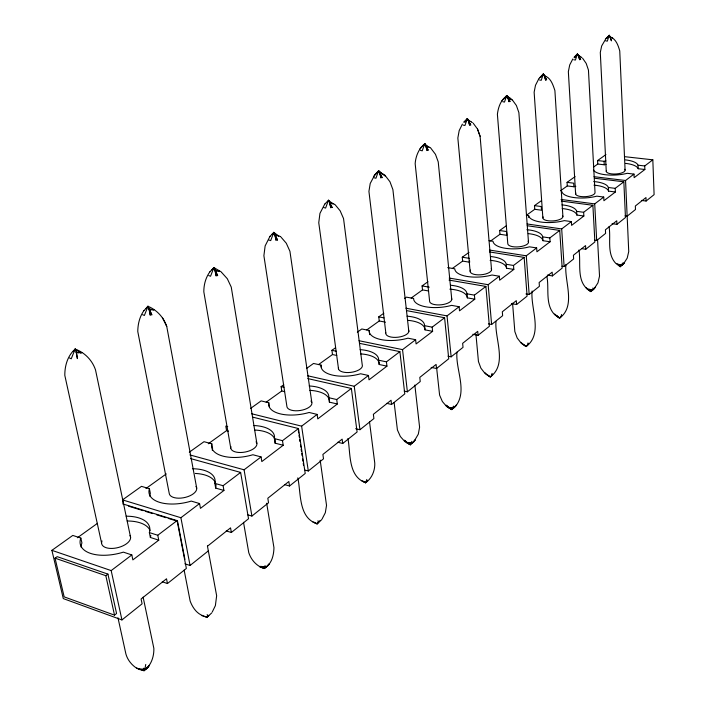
<?xml version="1.0" encoding="UTF-8"?>
<svg xmlns="http://www.w3.org/2000/svg" width="706" height="706" viewBox="0 0 706 706"><rect width="100%" height="100%" fill="white"/><g stroke="black" fill="none" stroke-linecap="round" stroke-linejoin="round"><path stroke-width="1.06" d="M586.986 288.789L590.887 291.578L592.661 290.069L592.952 287.951M265.006 565.568L265.412 567.209C271.995 563.591 273.804 554.669 273.954 547.697L266.665 503.228M616.523 263.912L620.23 266.683L621.968 265.2L622.383 263.047M318.009 520.701L318.247 522.396L317.135 523.861C298.197 517.666 301.171 493.291 297.808 477.865M366.758 479.436L366.846 481.183L365.611 482.727C347.829 476.294 350.75 453.393 347.926 438.541M74.96 350.097L75.136 349.091C84.729 352.462 92.292 360.298 95.522 369.935L130.601 537.39M145.754 664.461L144.739 669.765L138.341 669.209L144.086 670.7C151.04 665.67 154.102 656.765 153.855 648.373L143.124 597.152M411.739 441.365L411.704 443.139L412.366 443.05L415.19 439.979L410.362 444.762L405.165 441.885M269.939 236.439L273.787 232.38L277.476 240.031L273.787 232.38L273.054 234.092L273.787 232.38L278.605 235.928L280.388 236.519M453.367 406.118L453.075 407.283L453.764 407.927L456.535 404.926L451.805 409.595L446.924 406.727M81.825 352.532L81.049 353L75.136 349.091L74.862 350.123L73.309 351.306M492.02 373.403L491.791 375.213M147.669 307.339L147.978 306.298C156.838 309.952 163.686 317.321 166.748 326.463L196.709 488.128M527.991 342.948L527.691 344.766L526.138 346.522L521.787 343.69M579.335 56.498L577.437 53.991L575.416 60.036L573.766 59.763M545.42 76.557L543.355 74.006L541.228 80.299L539.552 79.99M561.561 314.532L561.191 316.359L559.584 318.141L555.472 315.317M512.344 100.208L506.749 95.513L504.499 102.061L502.796 101.717M361.737 480.671L365.611 482.727L366.264 480.848M469.949 121.45L467.328 118.679L464.945 125.5L463.224 125.121M451.496 298.259A11.155 4.607 -5.8 0 1 441.656 304.736A11.155 4.607 -5.8 0 1 429.583 300.915L415.163 163.624C415.719 156.061 418.852 148.622 424.747 143.689L425.842 145.798L428.339 147.192L424.747 143.689L422.223 150.819L420.476 150.396M385.044 175.997L378.619 170.79L375.927 178.256L374.162 177.78M334.618 204.308L332.835 203.787L328.484 200.248L325.607 208.076L323.825 207.546M143.936 310.649L147.978 306.298L151.808 314.85L147.978 306.298L146.063 308.504M273.787 232.38L270.698 240.614L268.915 240.014M221.022 271.775L213.883 267.574L210.556 276.249L208.764 275.578M147.978 306.298L144.377 315.467L142.594 314.7M213.883 267.574L213.283 269.268L213.883 267.574L217.642 275.658L213.883 267.574L209.938 271.784M81.049 353L76.169 352.073L77.386 358.63L76.68 353.618L75.136 349.091L71.227 358.816L69.462 357.942M424.747 143.689L423.741 145.41L424.747 143.689L428.224 150.29L425.842 145.798L429.01 146.777M466.26 120.382L467.328 118.679L470.725 124.988L467.328 118.679L463.842 122.244L466.525 119.782L465.272 121.935L467.328 118.679M375.001 174.488L370.209 183.481L368.929 191.37L385.838 332.976M504.684 98.699L506.749 95.513L507.949 96.89M212.215 612.084L215.383 605.616L216.645 595.74L207.414 545.923M462.395 124.106L459.182 130.61L457.85 137.997L470.125 271.21M504.781 98.505L505.92 96.616C500.422 100.658 498.207 107.753 497.395 114.257L507.782 243.614A10.387 3.962 -4.6 0 0 519.528 246.765A10.387 3.962 -4.6 0 0 528.114 241.17M538.634 79.143L535.492 85.276L534.133 92.204L542.861 217.916M322.157 518.857L325.325 512.715L326.534 505.355L320.171 460.162M572.813 58.977L569.716 64.943L568.348 71.659L575.619 193.912M377.136 173.376L378.619 170.79L382.573 174.311L384.338 174.779M574.79 57.813L577.437 53.991L580.623 59.56L577.437 53.991L574.199 57.257L577.437 53.991M608.034 36.95L609.243 35.3L610.999 37.78M505.637 97.216L506.749 95.513L510.076 101.558L507.808 97.437L510.641 98.408M201.828 615.623L206.999 617.318L207.767 616.1L207.167 614.538M576.246 55.65L576.625 55.059L575.381 56.895M541.334 76.954L543.355 74.006L546.612 79.813L543.355 74.006L538.819 78.807M383.093 173.985L379.731 173.005L382.167 177.709L378.619 170.79L377.692 172.511L377.975 171.885L373.483 176.562M607.169 38.168L609.243 35.3L611.449 40.869L610.196 37.012C616.047 38.759 618.235 45.643 619.753 50.911L625.092 170.067M144.024 310.499C139.647 316.57 137.829 324.107 137.776 331.529L169.228 493.379A13.996 6.928 -12 0 0 185.616 497.306A13.996 6.928 -12 0 0 195.986 486.452M210.009 271.642C205.72 277.476 203.787 284.633 203.822 291.816L230.765 448.213M270.001 236.316L265.138 245.909L263.894 255.696L286.98 406.947A12.637 5.851 -8.8 0 0 302.671 410.001A12.637 5.851 -8.8 0 0 310.931 400.982M419.708 149.284L421.208 147.28M324.778 204.06L319.95 213.344L318.759 222.699L338.545 369.106M543.355 74.006L540.037 77.369M501.922 100.79L506.749 95.513M147.466 667.929L148.789 666.314M211.694 612.949L206.999 617.318L204.14 616.17M267.865 565.762L269.127 564.235M321.768 519.59L317.135 523.861L312.89 521.893M606.075 38.415L601.662 45.961L600.294 52.482L606.269 171.452M413.707 442L418.314 434.137L419.593 427.201L414.854 385.026M455.123 406.859C468.14 391.53 455.379 369.706 456.958 352.179M594.037 288.975L597.956 282.85L599.526 276.099L597.576 239.881M623.345 264.106L627.21 258.114L628.737 251.565L627.131 215.524M141.024 669.562L144.086 670.7L147.095 667.214M206.999 617.318L208.738 615.314M265.853 566.953L264.459 568.559L259.782 566.715L266.612 566.724L269.577 563.45M319.809 520.781L317.135 523.861L314.532 522.272M363.131 481.192L365.611 482.727L367.544 480.504M412.366 443.05L406.824 442.618L410.362 444.762L411.607 443.324M446.157 405.729L451.805 409.595L454.214 406.832M485.693 374.083L490.299 376.933L492.62 374.259M528.388 343.937L526.138 346.522L524.046 345.155M561.773 315.635L559.584 318.141L554.589 314.091L557.572 316.809M589.104 290.413L590.887 291.578L592.299 289.963M616.85 263.453L620.23 266.683L622.286 264.326M146.345 668.776L149.39 665.352M75.136 349.091C67.661 355.603 64.705 365.761 64.82 375.398L101.576 543.038M592.661 290.069L595.237 287.316L592.661 290.069L588.548 289.257L590.887 291.578M421.182 147.369L423.988 144.801M621.968 265.2L624.501 262.508L621.968 265.2L618.068 264.344L620.23 266.683M324.734 204.175L328.484 200.248L332.102 207.511L328.484 200.248M374.965 174.594L378.619 170.79M365.611 482.727C371.912 478.5 375.062 470.558 374.78 463.162L369.485 421.659M488.12 375.521L490.299 376.933C507.746 364.155 494.5 338.651 495.974 321.406M266.612 566.724L264.459 568.559C256.799 566.397 251.23 560.123 248.768 552.692L243.526 522.299M126.171 516.201A35.688 18.065 -14 0 1 149.363 532.589L157.773 535.254L158.762 540.152L132.86 559.893L131.819 554.934L123.365 552.136A35.688 18.065 -14 0 1 80.837 538.078L72.789 535.422L51.9 550.345L63.284 598.591L121.944 619.93L142.1 603.815L141.085 598.997L166.51 578.788L167.463 583.544L186.358 568.454L177.091 520.604L122.844 503.934M184.91 563.803L190.064 565.48L208.341 550.883M226.255 530.93L231.365 532.483L248.53 518.76L240.631 472.42L190.514 458.573M247.709 514.824L251.91 516.06L268.545 502.76L267.812 498.242L288.842 481.518L289.539 485.993L284.536 484.607M289.539 485.993L305.221 473.461L298.479 428.551L252.73 417.14M305.151 470.152L308.31 470.99L323.516 458.838L322.889 454.443L342.136 439.141L342.737 443.474L337.83 442.247M342.737 443.474L357.104 431.993L351.359 388.45L307.754 378.584M355.647 428.683L359.936 429.725L373.898 418.57L373.359 414.316L391.053 400.249L391.556 404.459L386.747 403.355M391.556 404.459L404.776 393.895L399.887 351.641L359.504 343.328M404.176 391.098L407.388 391.812L420.246 381.531L419.788 377.401L436.096 364.428L436.529 368.523L431.154 367.394M436.529 368.523L448.734 358.763L444.586 317.744L406.656 310.622M447.931 356.186L451.143 356.839L463.03 347.343L462.642 343.328L477.724 331.335L478.086 335.306L472.817 334.291M478.086 335.306L489.39 326.278L485.887 286.424L449.042 280.097M488.402 323.895L491.623 324.495L502.637 315.688L502.31 311.787L516.298 300.659L516.607 304.524L511.453 303.615M516.607 304.524L527.1 296.141L524.161 257.39L489.479 251.945M525.961 293.934L529.173 294.481L539.41 286.301L539.137 282.506L552.154 272.154L552.41 275.914L547.362 275.093M552.41 275.914L562.179 268.103L559.734 230.421L527.197 225.726M561.958 266.224L564.112 266.559L573.643 258.943L573.422 255.245L585.556 245.591L585.768 249.253L581.815 248.662M585.768 249.253L594.884 241.964L592.881 205.278L561.394 201.113M594.54 240.208L596.694 240.525L605.598 233.404L605.413 229.803L616.762 220.784L616.929 224.349L612.093 223.678M616.929 224.349L625.463 217.536L623.839 181.804L594.478 178.23M624.995 215.895L627.149 216.186L635.488 209.514L635.338 206.011L645.972 197.556L646.105 201.034L641.366 200.425M646.105 201.034L654.1 194.644L652.821 159.821L624.475 156.653M207.476 546.215L230.544 527.867L231.365 532.483M114.513 615.138L116.569 613.505L107.93 574.102L57.168 556.655L55.05 558.172L64.167 596.87L114.513 615.138L105.829 575.69L55.05 558.172M240.631 472.42L223.096 485.719L223.934 490.458L200.46 508.355L199.569 503.555L191.255 501.092A33.65 16.573 -12 0 1 149.407 488.702L141.482 486.355L122.526 499.892L123.409 504.146M298.479 428.551L282.488 440.676L283.203 445.265L261.82 461.565L261.07 456.923L252.907 454.743A31.902 15.214 -10.2 0 1 211.791 443.783L203.99 441.7L189.305 452.193M351.359 388.45L336.718 399.552L337.327 404L317.779 418.896L317.135 414.404L309.131 412.472A30.384 13.988 -8.8 0 1 268.783 402.738L261.123 400.893L250.577 408.421M399.887 351.641L386.438 361.843L386.95 366.158L369.009 379.837L368.461 375.477L360.625 373.765A29.043 12.884 -7.6 0 1 321.053 365.099L313.535 363.458L306.695 368.338M444.586 317.744L432.178 327.152L432.619 331.335L416.09 343.937L415.622 339.71L407.953 338.183A27.861 11.896 -6.6 0 1 369.167 330.452L361.799 328.978L357.333 332.173M485.887 286.424L474.414 295.126L474.785 299.185L459.509 310.834L459.112 306.731L451.602 305.363A26.793 11.005 -5.8 0 1 413.61 298.453M524.161 257.39L513.518 265.465L513.827 269.418L499.672 280.211L499.336 276.222L491.985 275.005A25.822 10.202 -5.1 0 1 454.77 268.81L447.692 267.627M559.734 230.421L549.833 237.931L550.089 241.761L536.931 251.804L536.648 247.921L529.456 246.826A24.948 9.469 -4.6 0 1 493.017 241.267L489.046 240.667M592.881 205.278L583.641 212.285L583.862 216.018L571.595 225.373L571.366 221.605L564.323 220.616A24.136 8.816 -4.1 0 1 528.635 215.621L526.685 215.348M623.839 181.804L615.208 188.352L615.385 191.979L603.921 200.725L603.736 197.053L596.844 196.162A23.386 8.225 -3.7 0 1 561.888 191.679M652.821 159.821L644.737 165.954L644.869 169.493L634.147 177.674L633.988 174.1L627.246 173.305A22.689 7.678 -3.4 0 1 593.384 170.084M51.9 550.345L111.177 570.589L131.819 554.934M157.773 535.254L177.091 520.604M122.526 499.892L180.895 517.719L199.569 503.555M189.896 454.92L244.082 469.799L261.07 456.923M251.68 413.769L301.621 426.159L317.135 414.404M307.507 375.742L354.244 386.261L368.461 375.477M359.019 340.724L402.544 349.629L415.622 339.71M405.897 308.204L447.03 315.891L459.112 306.731M449.184 278.049L488.155 284.703L499.336 276.222M489.461 250.048L526.27 255.801L536.648 247.921M527.029 223.961L561.694 228.929L571.366 221.605M561.093 199.471L594.708 203.893L603.736 197.053M594.046 176.694L625.551 180.507L633.988 174.1M105.829 575.69L107.93 574.102M211.906 269.763L213.371 268.668M271.775 234.551L273.196 233.483M608.36 36.368L606.083 38.477L609.243 35.3L607.328 41.124L605.695 40.877M77.395 537.751L97.499 523.314M145.965 488.508L166.272 473.92M208.288 443.747L226.573 430.616L228.506 431.119M266.162 402.182L281.773 390.974L284.624 391.645M318.512 364.587L332.5 354.544L336.753 355.453M366.776 329.923L379.254 320.965L385.529 322.183M411.183 298.038L422.515 289.901L428.657 290.996M452.361 268.465L462.633 261.088L469.658 262.226L469.481 260.285M490.635 240.975L499.954 234.286L506.837 235.31L506.537 231.533L499.645 230.518L499.954 234.286M526.323 215.348L534.76 209.294L541.502 210.211L541.246 206.54L534.495 205.623L534.76 209.294M560.529 190.788L567.289 185.925L573.899 186.763A23.36 8.26 -3.7 0 1 575.84 186.305M593.49 167.11L597.761 164.039L604.239 164.789A22.671 7.722 -3.4 0 1 606.11 164.357M281.773 390.974L281.103 386.614L283.741 384.735M332.5 354.544L331.917 350.326L335.359 347.864M379.254 320.965L378.76 316.862L383.852 313.226M404.609 298.4L406.382 297.138L413.61 298.453M422.515 289.901L422.082 285.912L427.977 281.703M462.633 261.088L462.271 257.213L469.005 252.395M499.645 230.518L506.449 225.655M534.495 205.623L541.423 200.672M567.289 185.925L567.068 182.36L575.09 176.624M597.761 164.039L597.576 160.562L605.942 154.588M138.341 669.209L146.133 668.953L144.739 669.765L143.786 668.194M259.782 566.715L265.412 567.209M451.805 409.595L448.566 407.388L453.764 407.927M406.824 442.618L411.704 443.139M448.566 407.388L453.234 407.918M597.576 160.562L604.062 161.303A22.689 7.678 -3.4 0 1 605.933 160.871M625.481 159.891A22.689 7.678 -3.4 0 1 638.039 165.195L644.737 165.954M625.64 163.386A22.671 7.722 -3.4 0 1 638.18 168.725L644.869 169.493M567.068 182.36L573.687 183.181L573.899 186.763M593.772 181.557A23.386 8.225 -3.7 0 1 608.369 187.496L615.208 188.352M593.967 185.14A23.36 8.26 -3.7 0 1 608.546 191.123L615.385 191.979M588.548 289.257L592.528 289.787M583.641 212.285L576.661 211.341L576.881 215.065L583.862 216.018M618.068 264.344L621.907 264.874M509.75 98.946L511.453 99.281M526.879 229.741A24.948 9.469 -4.6 0 1 542.693 236.872L549.833 237.931M528.247 233.624A24.913 9.522 -4.6 0 1 542.958 240.702L550.089 241.761M153.943 309.802L149.107 309.069L150.272 315.264L149.019 309.096M462.271 257.213L469.305 258.343M490.776 256.552A25.822 10.202 -5.1 0 1 506.22 264.291L513.518 265.465M490.123 260.346A25.795 10.246 -5.1 0 1 506.546 268.227L513.827 269.418M422.082 285.912L429.257 287.183M450.499 285.242A26.793 11.005 -5.8 0 1 466.957 293.82L474.414 295.126M474.785 299.185L467.337 297.861L466.957 293.811M378.76 316.862L383.993 317.868M407.08 316.182A27.861 11.896 -6.6 0 1 424.571 325.687L432.178 327.152M407.538 320.303A27.825 11.949 -6.6 0 1 425.012 329.861L432.619 331.335M153.555 310.013L149.107 309.069L151.013 309.996M331.917 350.326L336.188 351.226M360.122 349.655A29.043 12.884 -7.6 0 1 378.654 360.201L386.438 361.843M360.66 353.891A29.008 12.946 -7.6 0 1 379.184 364.499L386.95 366.158M219.222 271.113L215.012 270.186L216.204 276.037L214.924 270.213M580.879 57.442L581.62 57.61M219.134 271.148L215.012 270.186L216.813 271.078M281.103 386.614L283.962 387.285M309.193 385.97A30.384 13.988 -8.8 0 1 328.775 397.707L336.718 399.552M309.828 390.339A30.34 14.049 -8.8 0 1 329.393 402.138L337.327 404M278.755 235.822L274.908 234.851L276.125 240.384L274.828 234.869M227.738 426.618L225.796 426.124L226.573 430.616M253.754 425.524A31.902 15.214 -10.2 0 1 274.378 438.602L282.488 440.676M254.495 430.033A31.849 15.276 -10.3 0 1 275.102 443.174L283.203 445.265M333.188 203.557L329.596 202.578L330.832 207.838L329.525 202.604M192.42 468.74A33.65 16.573 -12 0 1 214.836 483.372L223.096 485.719M214.836 483.363L215.683 488.093L223.934 490.458M612.684 38L610.196 37.012M471.564 122.297L472.332 122.517M278.605 235.928L274.908 234.851L276.62 235.707M128.616 506.202L143.194 510.685M145.277 511.32L152.558 513.562M156.723 514.842L166.095 517.727M168.178 518.372L177.55 521.249L184.928 559.399M149.372 532.589L150.36 537.469L158.762 540.152M429.319 147.36L430.086 147.607M469.825 121.432L468.405 120.691L469.64 125.253L468.334 120.708L471.396 121.661M162.265 581.788L167.463 583.544M136.646 667.991L140 669.182M332.835 203.787L329.596 202.578L331.229 203.407M578.408 55.765L579.67 59.781L578.461 55.756L581.012 56.709M203.187 615.791C196.612 613.602 192.482 607.31 190.152 601.088L184.142 570.13M76.169 352.073L78.287 353.018M425.842 145.798L427.077 150.572L425.771 145.815L427.324 146.566M545.703 76.548L544.397 75.851L545.614 80.043L544.397 75.851C550.768 77.51 553.063 85.02 554.898 90.562L562.903 216.486M578.461 55.756L579.723 56.427M142.559 669.826L144.086 670.7M408.95 443.889L410.362 444.762M468.405 120.691L469.869 121.661M487.317 374.683L490.299 376.933M449.722 408.28L446.166 405.173L449.537 408.139M137.352 668.679C131.987 665.334 127.68 660.242 125.933 654.118L117.973 617.803M589.157 290.448C575.919 281.588 581.232 263.223 578.946 249.977M523.393 344.246L526.138 346.522C543.505 333.761 530.259 308.24 532.112 291.004M260.885 566.221L261.723 566.918M484.881 372.644L487.44 374.948M557.06 315.829L559.584 318.141C576.449 305.848 564.041 281.103 565.947 264.379M520.94 342.357L523.384 344.59M221.481 272.26L227.323 278.738L231.25 287.095L256.852 443.315M404.67 441.382L400.355 436.52L397.416 429.936L394.142 402.605M616.003 263.594C606.401 253.816 611.158 238.778 609.04 226.652M280.873 236.951L286.292 243.235L289.928 251.274L311.805 402.358M446.421 406.259L442.353 401.493L439.6 395.104L436.608 367.694M335.121 204.705L340.151 210.803L343.54 218.56L362.222 364.79A12.09 5.392 -7.6 0 1 350.794 372.371A12.09 5.392 -7.6 0 1 338.456 367.694M485.181 373.65L480.892 368.161L478.447 361.569L475.923 334.132M521.275 343.292L517.171 337.953L514.842 331.564L512.574 303.253M384.858 175.132L389.968 181.769L392.898 189.614L408.836 331.493M554.96 314.955C544.82 304.974 549.312 289.107 546.929 276.54M430.625 147.933L435.47 154.332L438.232 161.895L451.769 299.441M473.161 123.153L477.485 128.995L480.098 136.293L491.544 269.754M512.3 99.864L516.404 105.529L518.875 112.589L528.494 242.176M582.503 58.095L586.201 63.443L588.442 70.053L595.026 192.509A9.734 3.442 -3.7 0 1 585.751 196.647A9.725 3.442 -3.7 0 1 575.849 193.003M162.495 317.771L166.748 326.463M480.098 136.293L477.485 128.995M507.746 97.454L509.035 101.805L508.223 98.469M379.66 173.023L380.966 178.009L380.155 174.197M80.837 538.078L81.931 542.94A35.635 18.144 -14 0 0 81.164 547.176M111.177 570.589L121.944 619.93M149.407 488.702L150.352 493.406A33.597 16.635 -12 0 0 149.875 496.283M180.895 517.719L190.064 565.48M211.782 443.783L212.594 448.345A31.849 15.276 -10.3 0 0 212.321 450.428M244.082 469.799L251.91 516.06M268.783 402.738L269.48 407.159M274.387 438.594L275.111 443.174M298.347 430.757L298.673 432.928M299 435.099L299.326 437.27M299.653 439.441L299.979 441.612M300.474 444.868L300.8 447.039M301.118 449.201L301.444 451.372M301.771 453.543L302.097 455.714M302.592 458.971L302.918 461.142M303.245 463.312L303.571 465.483M301.621 426.159L308.31 470.99M321.053 365.099L321.354 367.244M328.775 397.699L329.393 402.138M354.244 386.261L359.936 429.725M369.167 330.452L369.688 334.609M378.663 360.201L379.184 364.499M402.544 349.629L407.388 391.812M424.571 325.687L425.012 329.861M447.03 315.891L451.143 356.839M488.155 284.703L491.623 324.495M506.22 264.291L506.546 268.227M526.27 255.801L529.173 294.481M528.635 215.621L528.768 217.483M542.693 236.872L542.958 240.702M561.694 228.929L564.112 266.559M594.708 203.893L596.694 240.525M604.062 161.303L604.239 164.789M608.369 187.496L608.546 191.123M625.551 180.507L627.149 216.186M638.039 165.186L638.18 168.725M624.607 169.263A9.452 3.221 -3.4 0 1 616.267 173.958A9.434 3.212 -3.4 0 1 606.454 170.605M561.985 204.881A24.136 8.816 -4.1 0 1 576.661 211.341M562.214 208.561A24.11 8.86 -4.1 0 1 576.881 215.065M562.479 215.559A10.052 3.689 -4.1 0 1 553.133 220.907A10.052 3.689 -4.1 0 1 543.152 216.936M491.217 268.668A10.749 4.271 -5.1 0 1 480.636 274.81A10.749 4.271 -5.1 0 1 470.549 270.08M449.872 289.16A26.757 11.058 -5.8 0 1 467.337 297.861M408.633 330.205A11.596 4.977 -6.6 0 1 398.043 337.203A11.596 4.977 -6.6 0 1 385.829 332.976M256.04 441.797A13.273 6.363 -10.3 0 1 245.114 452.043A13.273 6.363 -10.3 0 1 230.897 446.51M215.824 484.325A33.597 16.635 -12 0 1 215.683 488.093M195.297 473.444A33.597 16.635 -12 0 1 215.295 482.569M129.992 535.519A14.844 7.554 -14 0 1 116.419 547.944A14.844 7.554 -14 0 1 102.017 540.955M150.802 535.36A35.635 18.144 -14 0 1 150.36 537.469M127.186 521.002A35.635 18.144 -14 0 1 150.043 530.409M588.945 290.281L586.068 287.642L588.945 290.281M407.283 442.653L404.467 440.2L407.256 442.636"/></g></svg>
